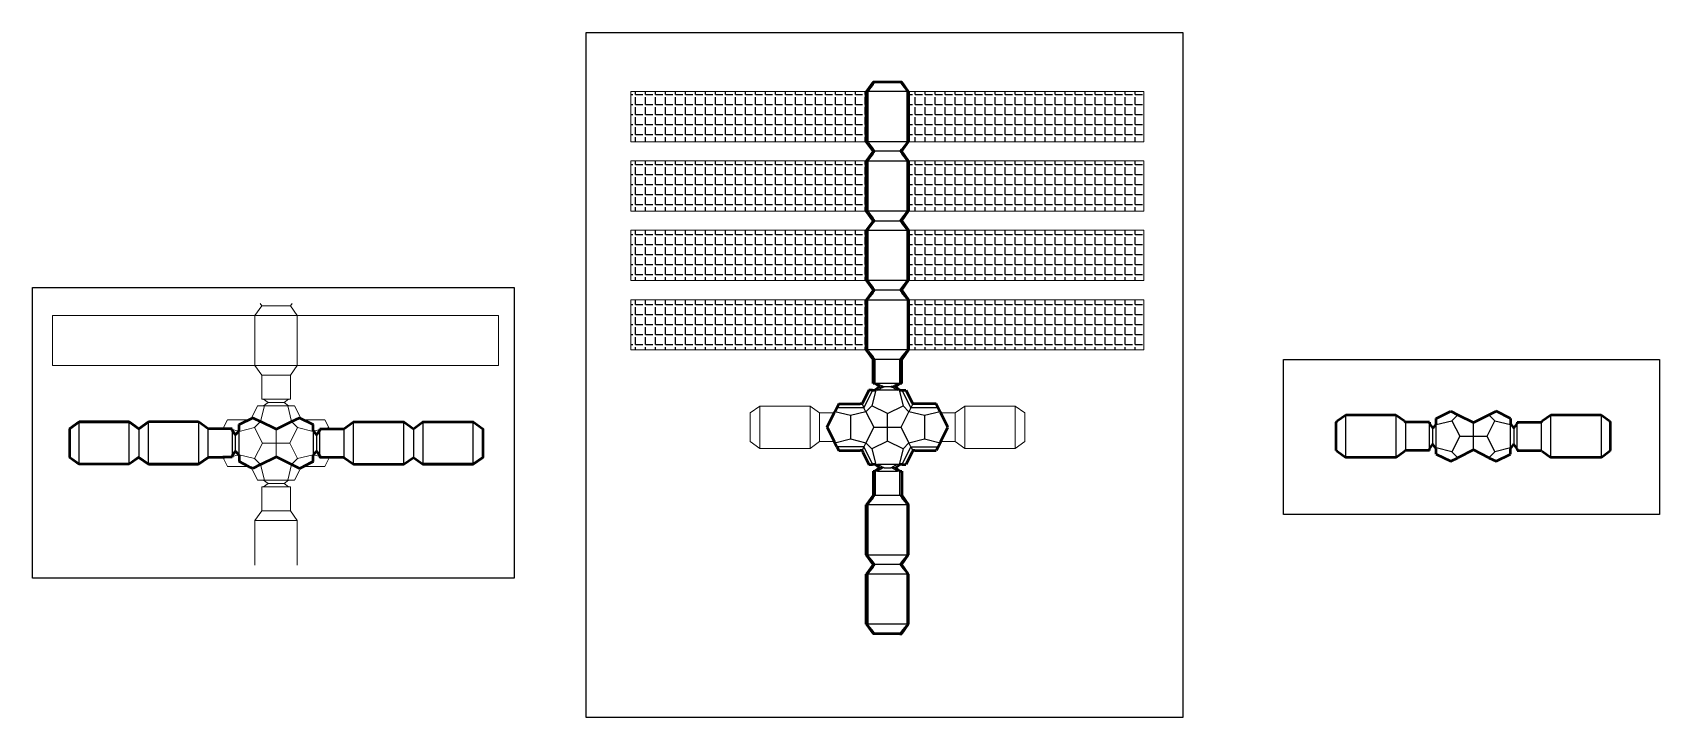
# Model space of a CAD drawing. Header units: millimetres. Extents: x -25478 to 145061, y -29693 to 42130.
import ezdxf

# ---------------------------------------------------------------- set-up
doc = ezdxf.new("R2010")
doc.units = ezdxf.units.MM
doc.layers.get('0').update_dxf_attribs({"plot": 0})
for name, color, linetype, lineweight in [('Cut Wall', 7, 'Continuous', 50), ('Inner wall', 7, 'Continuous', 25), ('Outer Wall', 253, 'Continuous', 13)]:
    doc.layers.add(name, color=color, linetype=linetype, lineweight=lineweight)
doc.layers.add('SectionCutEdges', color=7, linetype='Continuous')

msp = doc.modelspace()

# ---------------------------------------------------------------- hatches: boundary and pattern name
h = msp.add_hatch()
h.set_pattern_fill('ANGLE', color=256, scale=150)
h.set_pattern_definition([(0, (0, 0), (0, 1047.75), [762, -285.75]), (90, (0, 0), (-1047.75, 6e-14), [762, -285.75])])
h.paths.add_polyline_path([(91017, 35946), (66352, 35946), (66352, 30681), (91017, 30681)])
h.paths.add_polyline_path([(91017, 14115), (66352, 14115), (66352, 8850), (91017, 8850)])
h.paths.add_polyline_path([(61918, 14115), (37253, 14115), (37253, 8850), (61918, 8850)])
h.paths.add_polyline_path([(61918, 21392), (37253, 21392), (37253, 16127), (61918, 16127)])
h.paths.add_polyline_path([(91017, 21392), (66352, 21392), (66352, 16127), (91017, 16127)])
h.paths.add_polyline_path([(91017, 28669), (66352, 28669), (66352, 23404), (91017, 23404)])
h.paths.add_polyline_path([(61918, 28669), (37253, 28669), (37253, 23404), (61918, 23404)])
h.paths.add_polyline_path([(61918, 35946), (37253, 35946), (37253, 30681), (61918, 30681)])

# ---------------------------------------------------------------- linework, layer by layer
for p, q in [((-2395, 1747), (-2538, 1676)), ((-2387, 1743), (-2395, 1747)), ((2499, 1747), (2490, 1743)), ((2642, 1676), (2499, 1747)), ((112174, -2418), (112174, 2004)), ((117439, 2004), (117439, -2418)), ((123924, 2047), (123303, 1425)), ((127809, 1425), (127187, 2047)), ((133673, -2418), (133673, 2004)), ((138938, 2004), (138938, -2418)), ((-2823, 1533), (-3833, 1029)), ((-3833, 1029), (-3833, 1020)), ((-2538, 1676), (-2823, 1533)), ((2927, 1533), (2642, 1676)), ((3937, 1029), (2927, 1533)), ((3937, 1029), (3937, 1020)), ((121317, -1041), (121317, 628)), ((121671, 1017), (123303, 1425)), ((123303, 1425), (124118, -207)), ((125556, -207), (125556, 1231)), ((126993, -207), (127809, 1425)), ((127809, 1425), (129441, 1017)), ((129795, 628), (129795, -1041)), ((123303, -1838), (121671, -1430)), ((124118, -207), (123303, -1838)), ((124118, -207), (125556, -207)), ((125556, -207), (126993, -207)), ((125556, -1644), (125556, -207)), ((127809, -1838), (126993, -207)), ((129441, -1430), (127809, -1838)), ((-5464, -2545), (-5530, -2414)), ((-3833, -2847), (-3833, -2856)), ((2642, -3504), (2927, -3361)), ((3937, -2847), (3937, -2856)), ((123924, -2460), (123303, -1838)), ((127809, -1838), (127187, -2460)), ((2499, -3575), (2490, -3571)), ((2642, -3504), (2499, -3575))]:
    msp.add_line(p, q)
for points in [[(32572, 42130), (95098, 42130), (95098, -29693), (32572, -29693)], [(-25478, 15409), (24993, 15409), (24993, -15074), (-25478, -15074)], [(105660, 7857), (145061, 7857), (145061, -8421), (105660, -8421)]]:
    msp.add_lwpolyline(points, close=True)
msp.add_lwpolyline([(-21613, 588), (-20607, 1303), (-15342, 1303), (-14336, 588), (-13332, 1302), (-8065, 1302), (-7059, 588), (-4540, 587), (-4540, 395), (-4187, -66), (-3833, 395), (-3833, 1029), (-2395, 1747), (52, 524), (2499, 1747), (3937, 1020), (3937, 395), (4290, -66), (4644, 395), (4644, 588), (7163, 588), (8169, 1303), (13434, 1302), (14440, 588), (15446, 1303), (20711, 1302), (21717, 588), (21717, -2416), (20711, -3130), (15446, -3131), (14440, -2416), (13434, -3130), (8169, -3130), (7163, -2416), (4644, -2414), (4644, -2223), (4291, -1762), (3937, -2223), (3937, -2856), (2490, -3571), (52, -2351), (-2387, -3571), (-3833, -2856), (-3833, -2223), (-4187, -1762), (-4540, -2223), (-4540, -2414), (-7059, -2414), (-8063, -3130), (-13330, -3131), (-14335, -2416), (-15342, -3131), (-20607, -3129), (-21613, -2414), (-21613, 586)])
at = {"layer": 'Cut Wall'}
for p, q in [((62633, 36952), (61918, 35946)), ((61918, 30681), (61918, 35946)), ((62633, 36952), (62851, 36952)), ((62851, 36952), (65420, 36952)), ((65420, 36952), (65638, 36952)), ((66352, 35946), (65638, 36952)), ((66352, 35946), (66352, 30681)), ((62633, 29675), (61918, 30681)), ((62633, 29675), (61918, 28669)), ((65638, 29675), (66352, 30681)), ((66352, 28669), (65638, 29675)), ((61918, 23404), (61918, 28669)), ((66352, 28669), (66352, 23404)), ((62633, 22398), (61918, 23404)), ((62633, 22398), (61918, 21392)), ((65638, 22398), (66352, 23404)), ((65638, 22398), (66352, 21392)), ((61918, 16127), (61918, 21392)), ((66352, 21392), (66352, 16127)), ((61918, 16127), (62633, 15121)), ((65638, 15121), (66352, 16127)), ((62633, 15121), (61918, 14115)), ((61918, 8850), (61918, 14115)), ((65638, 15121), (66352, 14115)), ((66352, 14115), (66352, 8850)), ((62633, 7844), (61918, 8850)), ((66352, 8850), (65638, 7844)), ((62635, 5326), (62635, 7844)), ((65638, 5326), (65638, 7844)), ((62826, 5326), (62635, 5326)), ((63287, 4972), (62826, 5326)), ((64983, 4972), (65444, 5326)), ((65638, 5326), (65444, 5326)), ((62193, 4618), (61546, 3323)), ((62581, 4618), (62193, 4618)), ((62581, 4618), (62826, 4618)), ((63287, 4972), (62826, 4618)), ((62912, 4618), (62826, 4618)), ((65444, 4618), (64983, 4972)), ((65444, 4618), (65690, 4618)), ((65690, 4618), (66078, 4618)), ((66078, 4618), (66725, 3323)), ((-3833, 1020), (-2387, 1743)), ((-2387, 1743), (-1580, 1339)), ((1683, 1339), (2490, 1743)), ((2490, 1743), (3937, 1020)), ((57803, 734), (58554, 2236)), ((58554, 2236), (58619, 2365)), ((58833, 2793), (58619, 2365)), ((59027, 3181), (58833, 2793)), ((59027, 3181), (61260, 3181)), ((61474, 3181), (61260, 3181)), ((61546, 3323), (61474, 3181)), ((66725, 3323), (66797, 3181)), ((67010, 3181), (66797, 3181)), ((69244, 3181), (67010, 3181)), ((69438, 2793), (69244, 3181)), ((69652, 2365), (69438, 2793)), ((69652, 2365), (69716, 2236)), ((70467, 734), (69716, 2236)), ((112174, 2004), (111281, 1369)), ((117439, 2004), (112174, 2004)), ((118332, 1369), (117439, 2004)), ((121671, 1664), (123180, 2419)), ((123180, 2419), (123924, 2047)), ((123924, 2047), (125556, 1231)), ((125556, 1231), (127187, 2047)), ((127187, 2047), (127932, 2419)), ((129441, 1664), (127932, 2419)), ((133673, 2004), (132780, 1369)), ((138938, 2004), (133673, 2004)), ((139831, 1369), (138938, 2004)), ((-20607, 1303), (-21613, 588)), ((-21613, 586), (-20607, 1301)), ((-21613, 588), (-21613, 586)), ((-21613, 586), (-21613, -2414)), ((-20607, 1301), (-20607, 1303)), ((-15342, 1303), (-20607, 1303)), ((-20607, 1301), (-15342, 1301)), ((-15342, 1303), (-15342, 1301)), ((-14336, 588), (-15342, 1303)), ((-15342, 1301), (-14336, 586)), ((-14336, 588), (-13330, 1303)), ((-13330, 1302), (-14336, 587)), ((-14336, 588), (-14336, 588)), ((-14336, 588), (-14336, 587)), ((-14336, 586), (-14336, 587)), ((-13330, 1302), (-13330, 1303)), ((-8065, 1303), (-13330, 1303)), ((-8065, 1302), (-13330, 1302)), ((-8065, 1303), (-8065, 1302)), ((-7059, 588), (-8065, 1303)), ((-7059, 587), (-8065, 1302)), ((-7059, 587), (-7059, 588)), ((-5529, 588), (-7059, 588)), ((-7059, 587), (-7059, 587)), ((-4947, 588), (-5529, 588)), ((-4540, 588), (-4947, 588)), ((-4540, 587), (-4540, 588)), ((-4540, 487), (-4540, 587)), ((-4540, 395), (-4540, 487)), ((-4540, 395), (-4540, 395)), ((-4187, -66), (-4540, 395)), ((-4540, 395), (-4187, -66)), ((-3833, 395), (-4187, -66)), ((-3888, 324), (-4187, -66)), ((-3833, 395), (-3888, 324)), ((-3833, 395), (-3833, 1020)), ((-3833, 395), (-3833, 395)), ((52, 524), (-1580, 1339)), ((52, 524), (1683, 1339)), ((3937, 395), (3937, 1020)), ((3937, 395), (3937, 395)), ((3992, 324), (3937, 395)), ((3937, 395), (4290, -66)), ((3937, 310), (3937, 395)), ((4290, -66), (3992, 324)), ((4644, 395), (4290, -66)), ((4290, -66), (4644, 395)), ((4644, 588), (5050, 588)), ((5050, 588), (5633, 588)), ((5633, 588), (7163, 588)), ((7163, 587), (8169, 1302)), ((13434, 1303), (13434, 1302)), ((20711, 1303), (20711, 1302)), ((57803, 734), (58553, -766)), ((69718, -766), (70467, 734)), ((111168, 1288), (111281, 1369)), ((111168, -1702), (111168, 1288)), ((118332, 1369), (118445, 1288)), ((118445, 1288), (118445, 1288)), ((120964, 1288), (118445, 1288)), ((120964, 1288), (120964, 1093)), ((120964, 1093), (121317, 628)), ((121671, 1093), (121317, 628)), ((121671, 1093), (121671, 1664)), ((129441, 1664), (129441, 1093)), ((129441, 1093), (129795, 628)), ((129441, 1017), (129441, 1093)), ((129795, 628), (130148, 1093)), ((130148, 1288), (132667, 1288)), ((130148, 1288), (130148, 1093)), ((132667, 1288), (132780, 1369)), ((132667, 1288), (132667, 1288)), ((139831, 1369), (139944, 1288)), ((139944, -1702), (139944, 1288)), ((-4187, -66), (-4187, -66)), ((4290, -66), (4290, -66)), ((58619, -898), (58553, -766)), ((58833, -1326), (58619, -898)), ((58833, -1326), (59027, -1714)), ((69438, -1326), (69244, -1714)), ((69652, -898), (69438, -1326)), ((69718, -766), (69652, -898)), ((111281, -1783), (111168, -1702)), ((118445, -1702), (118332, -1783)), ((118445, -1702), (118445, -1700)), ((120964, -1700), (118445, -1700)), ((120964, -1506), (121317, -1041)), ((120964, -1700), (120964, -1506)), ((121671, -1506), (121317, -1041)), ((121671, -2077), (121671, -1506)), ((125556, -1644), (123924, -2460)), ((127187, -2460), (125556, -1644)), ((129441, -1506), (129795, -1041)), ((129441, -2077), (129441, -1506)), ((130148, -1506), (129795, -1041)), ((130148, -1506), (130148, -1700)), ((130148, -1700), (132667, -1700)), ((139944, -1702), (139831, -1783)), ((-21613, -2414), (-21613, -2416)), ((-21613, -2414), (-20607, -3129)), ((-20607, -3131), (-21613, -2416)), ((-20607, -3131), (-20607, -3129)), ((-15342, -3129), (-20607, -3129)), ((-15342, -3131), (-20607, -3131)), ((-14336, -2414), (-15342, -3129)), ((-14336, -2416), (-15342, -3131)), ((-15342, -3129), (-15342, -3131)), ((-14336, -2415), (-14336, -2414)), ((-14336, -2415), (-14336, -2416)), ((-13330, -3130), (-14336, -2415)), ((-14336, -2416), (-14336, -2416)), ((-14336, -2416), (-13330, -3131)), ((-13330, -3131), (-13330, -3130)), ((-13330, -3130), (-8065, -3130)), ((-8065, -3131), (-13330, -3131)), ((-8065, -3130), (-7059, -2415)), ((-7059, -2416), (-8065, -3131)), ((-8065, -3130), (-8065, -3131)), ((-7059, -2415), (-7059, -2414)), ((-7059, -2414), (-5530, -2414)), ((-7059, -2416), (-7059, -2415)), ((-4938, -2414), (-5530, -2414)), ((-4540, -2414), (-4938, -2414)), ((-4540, -2222), (-4187, -1761)), ((-4187, -1762), (-4540, -2223)), ((-4540, -2222), (-4540, -2223)), ((-4540, -2223), (-4540, -2314)), ((-4540, -2314), (-4540, -2414)), ((-4187, -1761), (-4187, -1762)), ((-4187, -1761), (-3833, -2222)), ((-4187, -1762), (-3888, -2151)), ((-3888, -2151), (-3833, -2223)), ((-3833, -2223), (-3833, -2222)), ((-3833, -2223), (-3833, -2847)), ((-2823, -3361), (-3833, -2856)), ((-2823, -3361), (-2538, -3504)), ((-1580, -3167), (-2387, -3571)), ((-1580, -3167), (52, -2351)), ((1683, -3167), (52, -2351)), ((2490, -3571), (1683, -3167)), ((2490, -3571), (3937, -2847)), ((3937, -2856), (2927, -3361)), ((3937, -2222), (4290, -1761)), ((3937, -2223), (3992, -2151)), ((3937, -2222), (3937, -2223)), ((3937, -2847), (3937, -2223)), ((3992, -2151), (4290, -1762)), ((4290, -1762), (4290, -1761)), ((4644, -2222), (4290, -1761)), ((4290, -1762), (4644, -2223)), ((8169, -3131), (13434, -3131)), ((20711, -3130), (20711, -3131)), ((59027, -1714), (61260, -1714)), ((61474, -1714), (61260, -1714)), ((61474, -1714), (61546, -1856)), ((61546, -1856), (62193, -3151)), ((62193, -3151), (62581, -3151)), ((62826, -3151), (62581, -3151)), ((63287, -3505), (62826, -3151)), ((64983, -3505), (65444, -3151)), ((65690, -3151), (65444, -3151)), ((65690, -3151), (66078, -3151)), ((66725, -1856), (66078, -3151)), ((66797, -1714), (66725, -1856)), ((67010, -1714), (66797, -1714)), ((67010, -1714), (69244, -1714)), ((111281, -1783), (112174, -2418)), ((117439, -2418), (112174, -2418)), ((117439, -2418), (118332, -1783)), ((121671, -2077), (123180, -2832)), ((123180, -2832), (123924, -2460)), ((127187, -2460), (127932, -2832)), ((127932, -2832), (129441, -2077)), ((132780, -1783), (133673, -2418)), ((138938, -2418), (133673, -2418)), ((138938, -2418), (139831, -1783)), ((-2395, -3575), (-2538, -3504)), ((-2387, -3571), (-2395, -3575)), ((62635, -3859), (62635, -6377)), ((62635, -3859), (62826, -3859)), ((63287, -3505), (62826, -3859)), ((65444, -3859), (64983, -3505)), ((65444, -3859), (65638, -3859)), ((65638, -3859), (65638, -6377)), ((62633, -6377), (61918, -7383)), ((65638, -6377), (66352, -7383)), ((61918, -12648), (61918, -7383)), ((66352, -12648), (66352, -7383)), ((62633, -13654), (61918, -12648)), ((65638, -13654), (66352, -12648)), ((62633, -13654), (61918, -14660)), ((61918, -19925), (61918, -14660)), ((66352, -14660), (65638, -13654)), ((66352, -19925), (66352, -14660)), ((61918, -19925), (62633, -20931)), ((65638, -20931), (66352, -19925)), ((62851, -20931), (62633, -20931)), ((65420, -20931), (62851, -20931)), ((65420, -20931), (65638, -20931))]:
    msp.add_line(p, q, dxfattribs=at)
for points in [[(4644, 588), (4644, 587), (7163, 587), (7163, 587), (7163, 588), (8169, 1303), (8169, 1302), (13434, 1302), (14440, 587), (14440, 588), (15446, 1303)], [(4644, 587), (4644, 487), (4644, 395), (4644, 395)], [(15446, 1302), (15446, 1303), (20711, 1303), (21717, 588), (21717, 587), (21717, -2415)], [(4644, -2222), (4644, -2223), (4644, -2314), (4644, -2414), (5042, -2414), (5634, -2414), (7163, -2414), (7163, -2415), (7163, -2416), (7163, -2416), (7163, -2416)], [(7163, -2415), (8169, -3130), (13434, -3130), (14440, -2415), (14440, -2416)], [(14440, -2415), (15446, -3130), (20711, -3130), (21717, -2415), (21717, -2416), (20711, -3131), (15446, -3131)]]:
    msp.add_lwpolyline(points, dxfattribs=at)
at = {"layer": 'Inner wall'}
for p, q in [((62064, 35946), (61918, 35946)), ((62153, 36066), (62064, 35946)), ((66207, 35946), (62064, 35946)), ((62064, 35946), (62064, 30681)), ((62630, 36681), (62153, 36066)), ((62630, 36681), (62851, 36952)), ((65420, 36952), (65641, 36681)), ((65641, 36681), (66118, 36066)), ((66118, 36066), (66207, 35946)), ((66207, 35946), (66352, 35946)), ((66207, 30681), (66207, 35946)), ((61918, 30681), (62064, 30681)), ((66207, 30681), (62064, 30681)), ((62153, 30562), (62064, 30681)), ((62153, 30562), (62630, 29946)), ((62630, 29404), (62153, 28789)), ((62851, 29675), (62630, 29946)), ((62630, 29404), (62851, 29675)), ((62633, 29675), (62851, 29675)), ((65420, 29675), (62851, 29675)), ((65420, 29675), (65641, 29946)), ((65638, 29675), (65420, 29675)), ((65420, 29675), (65641, 29404)), ((66118, 30562), (65641, 29946)), ((66118, 28789), (65641, 29404)), ((66207, 30681), (66118, 30562)), ((66352, 30681), (66207, 30681)), ((61918, 28669), (62064, 28669)), ((62153, 28789), (62064, 28669)), ((62064, 28669), (66207, 28669)), ((62064, 28669), (62064, 23404)), ((66118, 28789), (66207, 28669)), ((66207, 28669), (66352, 28669)), ((66207, 23404), (66207, 28669)), ((61918, 23404), (62064, 23404)), ((66207, 23404), (62064, 23404)), ((62153, 23285), (62064, 23404)), ((62153, 23285), (62630, 22669)), ((62851, 22398), (62630, 22669)), ((62630, 22127), (62851, 22398)), ((62851, 22398), (62633, 22398)), ((62851, 22398), (65420, 22398)), ((65420, 22398), (65641, 22669)), ((65420, 22398), (65638, 22398)), ((65420, 22398), (65641, 22127)), ((65641, 22669), (66118, 23285)), ((66207, 23404), (66118, 23285)), ((66352, 23404), (66207, 23404)), ((61918, 21392), (62064, 21392)), ((62153, 21512), (62064, 21392)), ((62064, 21392), (66207, 21392)), ((62064, 21392), (62064, 16127)), ((62153, 21512), (62630, 22127)), ((66118, 21512), (65641, 22127)), ((66118, 21512), (66207, 21392)), ((66207, 21392), (66352, 21392)), ((66207, 16127), (66207, 21392)), ((61918, 16127), (62064, 16127)), ((66207, 16127), (62064, 16127)), ((62153, 16008), (62064, 16127)), ((62153, 16008), (62630, 15392)), ((62851, 15121), (62630, 15392)), ((65420, 15121), (65641, 15392)), ((65641, 15392), (66118, 16008)), ((66207, 16127), (66118, 16008)), ((66352, 16127), (66207, 16127)), ((61918, 14115), (62064, 14115)), ((62064, 14115), (62153, 14235)), ((62064, 14115), (66207, 14115)), ((62064, 8850), (62064, 14115)), ((62630, 14850), (62153, 14235)), ((62630, 14850), (62851, 15121)), ((62851, 15121), (62633, 15121)), ((65420, 15121), (62851, 15121)), ((65420, 15121), (65638, 15121)), ((65420, 15121), (65641, 14850)), ((66118, 14235), (65641, 14850)), ((66118, 14235), (66207, 14115)), ((66207, 14115), (66352, 14115)), ((66207, 14115), (66207, 8850)), ((61918, 8850), (62064, 8850)), ((66207, 8850), (62064, 8850)), ((62153, 8731), (62064, 8850)), ((62153, 8731), (62630, 8115)), ((65641, 8115), (66118, 8731)), ((66207, 8850), (66118, 8731)), ((66207, 8850), (66352, 8850)), ((62851, 7844), (62630, 8115)), ((62851, 7844), (62635, 7844)), ((62851, 7844), (62851, 7844)), ((62851, 5326), (62851, 7844)), ((65420, 7844), (62851, 7844)), ((65420, 7844), (65641, 8115)), ((65420, 7844), (65421, 7844)), ((65421, 7844), (65638, 7844)), ((65421, 5326), (65421, 7844)), ((63083, 5326), (62851, 5326)), ((65188, 5326), (63083, 5326)), ((63360, 5163), (63180, 5265)), ((63360, 5163), (63506, 5088)), ((64911, 5163), (64765, 5088)), ((64911, 5163), (65091, 5265)), ((65188, 5326), (65091, 5265)), ((65421, 5326), (65188, 5326)), ((62581, 4618), (61668, 2793)), ((62912, 4618), (62504, 2987)), ((63083, 4618), (62912, 4618)), ((63083, 4618), (63180, 4679)), ((65188, 4618), (63083, 4618)), ((63360, 4781), (63180, 4679)), ((63287, 4972), (63795, 4972)), ((63506, 4856), (63360, 4781)), ((63628, 5032), (63506, 5088)), ((63506, 4856), (63628, 4912)), ((63734, 4991), (63628, 5032)), ((63734, 4953), (63628, 4912)), ((63734, 4991), (63795, 4972)), ((63734, 4953), (63795, 4972)), ((64476, 4972), (63795, 4972)), ((64536, 4991), (64476, 4972)), ((64476, 4972), (64536, 4953)), ((64983, 4972), (64476, 4972)), ((64642, 5032), (64536, 4991)), ((64642, 4912), (64536, 4953)), ((64642, 5032), (64765, 5088)), ((64765, 4856), (64642, 4912)), ((64911, 4781), (64765, 4856)), ((65091, 4679), (64911, 4781)), ((65091, 4679), (65188, 4618)), ((65359, 4618), (65188, 4618)), ((65359, 4618), (65767, 2987)), ((66603, 2793), (65690, 4618)), ((60251, 1957), (58619, 2365)), ((61668, 2793), (58833, 2793)), ((61882, 2365), (60251, 1957)), ((60251, 1957), (60251, -490)), ((61474, 3181), (61668, 2793)), ((61882, 2365), (61668, 2793)), ((62504, 2987), (61882, 2365)), ((61882, 2365), (62698, 734)), ((64135, 2171), (62504, 2987)), ((64135, 2171), (65767, 2987)), ((64135, 734), (64135, 2171)), ((65573, 734), (66389, 2365)), ((65767, 2987), (66389, 2365)), ((66603, 2793), (66389, 2365)), ((68020, 1957), (66389, 2365)), ((66797, 3181), (66603, 2793)), ((69438, 2793), (66603, 2793)), ((69652, 2365), (68020, 1957)), ((68020, 1957), (68020, -490)), ((-20607, -3129), (-20607, 1301)), ((-15342, -3129), (-15342, 1301)), ((-14336, 586), (-14336, -2414)), ((-13330, -3130), (-13330, 1302)), ((-8065, 1302), (-8065, -3130)), ((-7059, -2414), (-7059, 587)), ((-4540, 395), (-4540, -2222)), ((-3833, -2137), (-3833, 310)), ((3937, 310), (3937, -2137)), ((4644, -2222), (4644, 395)), ((7163, 587), (7163, -2414)), ((8169, -3130), (8169, 1302)), ((13434, -3130), (13434, 1302)), ((14440, 587), (14440, -2415)), ((15446, 1302), (15446, -3130)), ((20711, -3130), (20711, 1302)), ((62698, 734), (61882, -898)), ((62698, 734), (64135, 734)), ((64135, 734), (65573, 734)), ((64135, -704), (64135, 734)), ((66389, -898), (65573, 734)), ((-4187, -1761), (-4187, -66)), ((4290, -66), (4290, -1761)), ((58619, -898), (60251, -490)), ((61668, -1326), (58833, -1326)), ((60251, -490), (61882, -898)), ((61668, -1326), (61474, -1714)), ((61882, -898), (61668, -1326)), ((61668, -1326), (62581, -3151)), ((62504, -1520), (61882, -898)), ((64135, -704), (62504, -1520)), ((62504, -1520), (62912, -3151)), ((65767, -1520), (64135, -704)), ((65767, -1520), (65359, -3151)), ((65690, -3151), (66603, -1326)), ((66389, -898), (65767, -1520)), ((66389, -898), (68020, -490)), ((66603, -1326), (66389, -898)), ((66603, -1326), (66797, -1714)), ((66603, -1326), (69438, -1326)), ((68020, -490), (69652, -898)), ((65188, -3151), (63083, -3151)), ((63360, -3314), (63180, -3212)), ((63506, -3389), (63360, -3314)), ((63506, -3389), (63628, -3445)), ((64765, -3389), (64642, -3445)), ((64911, -3314), (64765, -3389)), ((65091, -3212), (64911, -3314)), ((65188, -3151), (65091, -3212)), ((65359, -3151), (65188, -3151)), ((62851, -3859), (62851, -6377)), ((63083, -3859), (62851, -3859)), ((63180, -3798), (63083, -3859)), ((63083, -3859), (65188, -3859)), ((63360, -3696), (63180, -3798)), ((63795, -3505), (63287, -3505)), ((63506, -3621), (63360, -3696)), ((63628, -3565), (63506, -3621)), ((63734, -3486), (63628, -3445)), ((63734, -3524), (63628, -3565)), ((63795, -3505), (63734, -3486)), ((63795, -3505), (63734, -3524)), ((63795, -3505), (64476, -3505)), ((64536, -3486), (64476, -3505)), ((64983, -3505), (64476, -3505)), ((64536, -3524), (64476, -3505)), ((64536, -3486), (64642, -3445)), ((64642, -3565), (64536, -3524)), ((64765, -3621), (64642, -3565)), ((64911, -3696), (64765, -3621)), ((65091, -3798), (64911, -3696)), ((65188, -3859), (65091, -3798)), ((65421, -3859), (65188, -3859)), ((65421, -6377), (65421, -3859)), ((62630, -6648), (62153, -7264)), ((62630, -6648), (62851, -6377)), ((62635, -6377), (62851, -6377)), ((62851, -6377), (62851, -6377)), ((62851, -6377), (65420, -6377)), ((65421, -6377), (65420, -6377)), ((65420, -6377), (65641, -6648)), ((65421, -6377), (65638, -6377)), ((66118, -7264), (65641, -6648)), ((62153, -7264), (62064, -7383)), ((66207, -7383), (62064, -7383)), ((62064, -7383), (62064, -12648)), ((66207, -12648), (66207, -7383)), ((61918, -12648), (62064, -12648)), ((62064, -12648), (66207, -12648)), ((62153, -12768), (62064, -12648)), ((62630, -13383), (62153, -12768)), ((62851, -13654), (62630, -13383)), ((65420, -13654), (65641, -13383)), ((65641, -13383), (66118, -12768)), ((66207, -12648), (66118, -12768)), ((66207, -12648), (66352, -12648)), ((61918, -14660), (62064, -14660)), ((62153, -14541), (62064, -14660)), ((66207, -14660), (62064, -14660)), ((62064, -14660), (62064, -19925)), ((62630, -13925), (62153, -14541)), ((62630, -13925), (62851, -13654)), ((62633, -13654), (62851, -13654)), ((65420, -13654), (62851, -13654)), ((65638, -13654), (65420, -13654)), ((65420, -13654), (65641, -13925)), ((65641, -13925), (66118, -14541)), ((66118, -14541), (66207, -14660)), ((66207, -14660), (66352, -14660)), ((66207, -19925), (66207, -14660)), ((61918, -19925), (62064, -19925)), ((66207, -19925), (62064, -19925)), ((62153, -20045), (62064, -19925)), ((62630, -20660), (62153, -20045)), ((65641, -20660), (66118, -20045)), ((66207, -19925), (66118, -20045)), ((66352, -19925), (66207, -19925)), ((62851, -20931), (62630, -20660)), ((65420, -20931), (65641, -20660))]:
    msp.add_line(p, q, dxfattribs=at)
at = {"layer": 'Outer Wall'}
for p, q in [((61918, 35946), (37253, 35946)), ((37253, 35946), (37253, 30681)), ((91017, 35946), (66352, 35946)), ((91017, 30681), (91017, 35946)), ((37253, 30681), (61918, 30681)), ((66352, 30681), (91017, 30681)), ((37253, 28669), (37253, 23404)), ((61918, 28669), (37253, 28669)), ((91017, 28669), (66352, 28669)), ((91017, 23404), (91017, 28669)), ((37253, 23404), (61918, 23404)), ((66352, 23404), (91017, 23404)), ((61918, 21392), (37253, 21392)), ((37253, 21392), (37253, 16127)), ((91017, 21392), (66352, 21392)), ((91017, 16127), (91017, 21392)), ((37253, 16127), (61918, 16127)), ((66352, 16127), (91017, 16127)), ((-1624, 13718), (-1450, 13474)), ((1554, 13474), (1728, 13718)), ((37253, 14115), (37253, 8850)), ((61918, 14115), (37253, 14115)), ((91017, 14115), (66352, 14115)), ((91017, 8850), (91017, 14115)), ((-2165, 12468), (-23379, 12468)), ((-1450, 13474), (-2165, 12468)), ((-2165, 7203), (-2165, 12468)), ((-2165, 12468), (2269, 12468)), ((1554, 13474), (-1450, 13474)), ((1554, 13474), (2269, 12468)), ((2269, 12468), (2269, 7203)), ((23379, 12468), (2269, 12468)), ((37253, 8850), (61918, 8850)), ((66352, 8850), (91017, 8850)), ((-23379, 7203), (-2165, 7203)), ((-2165, 7203), (2269, 7203)), ((-1450, 6197), (-2165, 7203)), ((2269, 7203), (1554, 6197)), ((2269, 7203), (23379, 7203)), ((62633, 7844), (62635, 7844)), ((-1450, 6197), (-1448, 6197)), ((-1448, 3678), (-1448, 6197)), ((1554, 6197), (-1448, 6197)), ((1554, 3678), (1554, 6197)), ((62826, 5326), (62851, 5326)), ((63083, 5326), (63180, 5265)), ((65421, 5326), (65444, 5326)), ((-1257, 3678), (-1448, 3678)), ((-796, 3325), (-1257, 3678)), ((-1257, 3678), (1361, 3678)), ((900, 3325), (1361, 3678)), ((1554, 3678), (1361, 3678)), ((65444, 4618), (65359, 4618)), ((-1891, 2971), (-2538, 1676)), ((-1257, 2971), (-1891, 2971)), ((-1172, 2971), (-1580, 1339)), ((-796, 3325), (-1257, 2971)), ((-1172, 2971), (-1257, 2971)), ((1276, 2971), (-1172, 2971)), ((-796, 3325), (900, 3325)), ((1361, 2971), (900, 3325)), ((1683, 1339), (1276, 2971)), ((1276, 2971), (1361, 2971)), ((1361, 2971), (1994, 2971)), ((1994, 2971), (2642, 1676)), ((49748, 2236), (50753, 2951)), ((49748, 2236), (49748, -769)), ((56019, 2951), (50753, 2951)), ((50753, -1484), (50753, 2951)), ((57025, 2236), (56019, 2951)), ((56019, -1484), (56019, 2951)), ((58554, 2236), (57025, 2236)), ((57025, 2236), (57025, -766)), ((61260, 3181), (61546, 3323)), ((66725, 3323), (67010, 3181)), ((69716, 2236), (71246, 2236)), ((72252, 2951), (71246, 2236)), ((71246, -766), (71246, 2236)), ((72252, 2951), (77517, 2951)), ((72252, -1484), (72252, 2951)), ((77517, 2951), (78523, 2236)), ((77517, 2951), (77517, -1484)), ((78523, 2236), (78523, -769)), ((-5529, 588), (-5464, 718)), ((-5057, 1533), (-5464, 718)), ((-4947, 588), (-5464, 718)), ((-5057, 1533), (-2823, 1533)), ((-3888, 324), (-4540, 487)), ((-3833, 310), (-2201, 718)), ((-2201, 718), (-1580, 1339)), ((-2201, 718), (-1386, -914)), ((52, -914), (52, 524)), ((1489, -914), (2305, 718)), ((2305, 718), (1683, 1339)), ((2305, 718), (3937, 310)), ((5160, 1533), (2927, 1533)), ((4644, 487), (3992, 324)), ((5568, 718), (5050, 588)), ((5568, 718), (5160, 1533)), ((5568, 718), (5633, 588)), ((-1386, -914), (-2201, -2545)), ((-1386, -914), (52, -914)), ((52, -914), (1489, -914)), ((52, -2351), (52, -914)), ((2305, -2545), (1489, -914)), ((49748, -769), (50753, -1484)), ((56019, -1484), (50753, -1484)), ((57025, -769), (56019, -1484)), ((57025, -769), (57025, -766)), ((58553, -766), (57025, -766)), ((69718, -766), (71246, -766)), ((71246, -766), (71246, -769)), ((71246, -769), (72252, -1484)), ((72252, -1484), (77517, -1484)), ((77517, -1484), (78523, -769)), ((-4938, -2414), (-5464, -2545)), ((-5057, -3361), (-5464, -2545)), ((-5057, -3361), (-2823, -3361)), ((-3888, -2151), (-4540, -2314)), ((-3833, -2137), (-2201, -2545)), ((-1580, -3167), (-2201, -2545)), ((-1172, -4799), (-1580, -3167)), ((1683, -3167), (1276, -4799)), ((1683, -3167), (2305, -2545)), ((2305, -2545), (3937, -2137)), ((2927, -3361), (5160, -3361)), ((4644, -2314), (3992, -2151)), ((5042, -2414), (5568, -2545)), ((5568, -2545), (5160, -3361)), ((5568, -2545), (5634, -2414)), ((61260, -1714), (61546, -1856)), ((62912, -3151), (62826, -3151)), ((63083, -3151), (62912, -3151)), ((63180, -3212), (63083, -3151)), ((65359, -3151), (65444, -3151)), ((66725, -1856), (67010, -1714)), ((-2538, -3504), (-1891, -4799)), ((-1891, -4799), (-1257, -4799)), ((-796, -5152), (-1257, -4799)), ((-1257, -4799), (-1172, -4799)), ((-1172, -4799), (1276, -4799)), ((900, -5152), (1361, -4799)), ((1276, -4799), (1361, -4799)), ((1361, -4799), (1994, -4799)), ((2642, -3504), (1994, -4799)), ((62851, -3859), (62826, -3859)), ((65444, -3859), (65421, -3859)), ((-1448, -5506), (-1448, -8025)), ((-1448, -5506), (-1257, -5506)), ((-796, -5152), (-1257, -5506)), ((1361, -5506), (-1257, -5506)), ((-796, -5152), (900, -5152)), ((1361, -5506), (900, -5152)), ((1361, -5506), (1554, -5506)), ((1554, -5506), (1554, -8025)), ((62635, -6377), (62633, -6377)), ((-1450, -8025), (-2165, -9031)), ((-1448, -8025), (-1450, -8025)), ((-1448, -8025), (1554, -8025)), ((1554, -8025), (2269, -9031)), ((61918, -7383), (62064, -7383)), ((66118, -7264), (66207, -7383)), ((66207, -7383), (66352, -7383)), ((-2165, -13718), (-2165, -9031)), ((-2165, -9031), (2269, -9031)), ((2269, -13718), (2269, -9031))]:
    msp.add_line(p, q, dxfattribs=at)
for points in [[(-23379, 7203), (-23379, 12468)], [(23379, 7203), (23379, 12468)]]:
    msp.add_lwpolyline(points, dxfattribs=at)
at = {"layer": 'SectionCutEdges'}
for p, q in [((-4540, 587), (-7059, 587)), ((-3833, 310), (-3833, 395)), ((118445, 1288), (118445, -1700)), ((120964, -1506), (120964, 1093)), ((121671, 1017), (121671, 1093)), ((121671, -1430), (121671, 1017)), ((129441, -1430), (129441, 1017)), ((130148, -1506), (130148, 1093)), ((132667, 1288), (132667, -1700)), ((121671, -1506), (121671, -1430)), ((129441, -1430), (129441, -1506)), ((132667, -1702), (132667, -1700)), ((132780, -1783), (132667, -1702)), ((-3833, -2222), (-3833, -2137)), ((-2387, -3571), (-3833, -2847)), ((3937, -2137), (3937, -2222))]:
    msp.add_line(p, q, dxfattribs=at)

doc.saveas('drawing.dxf')
